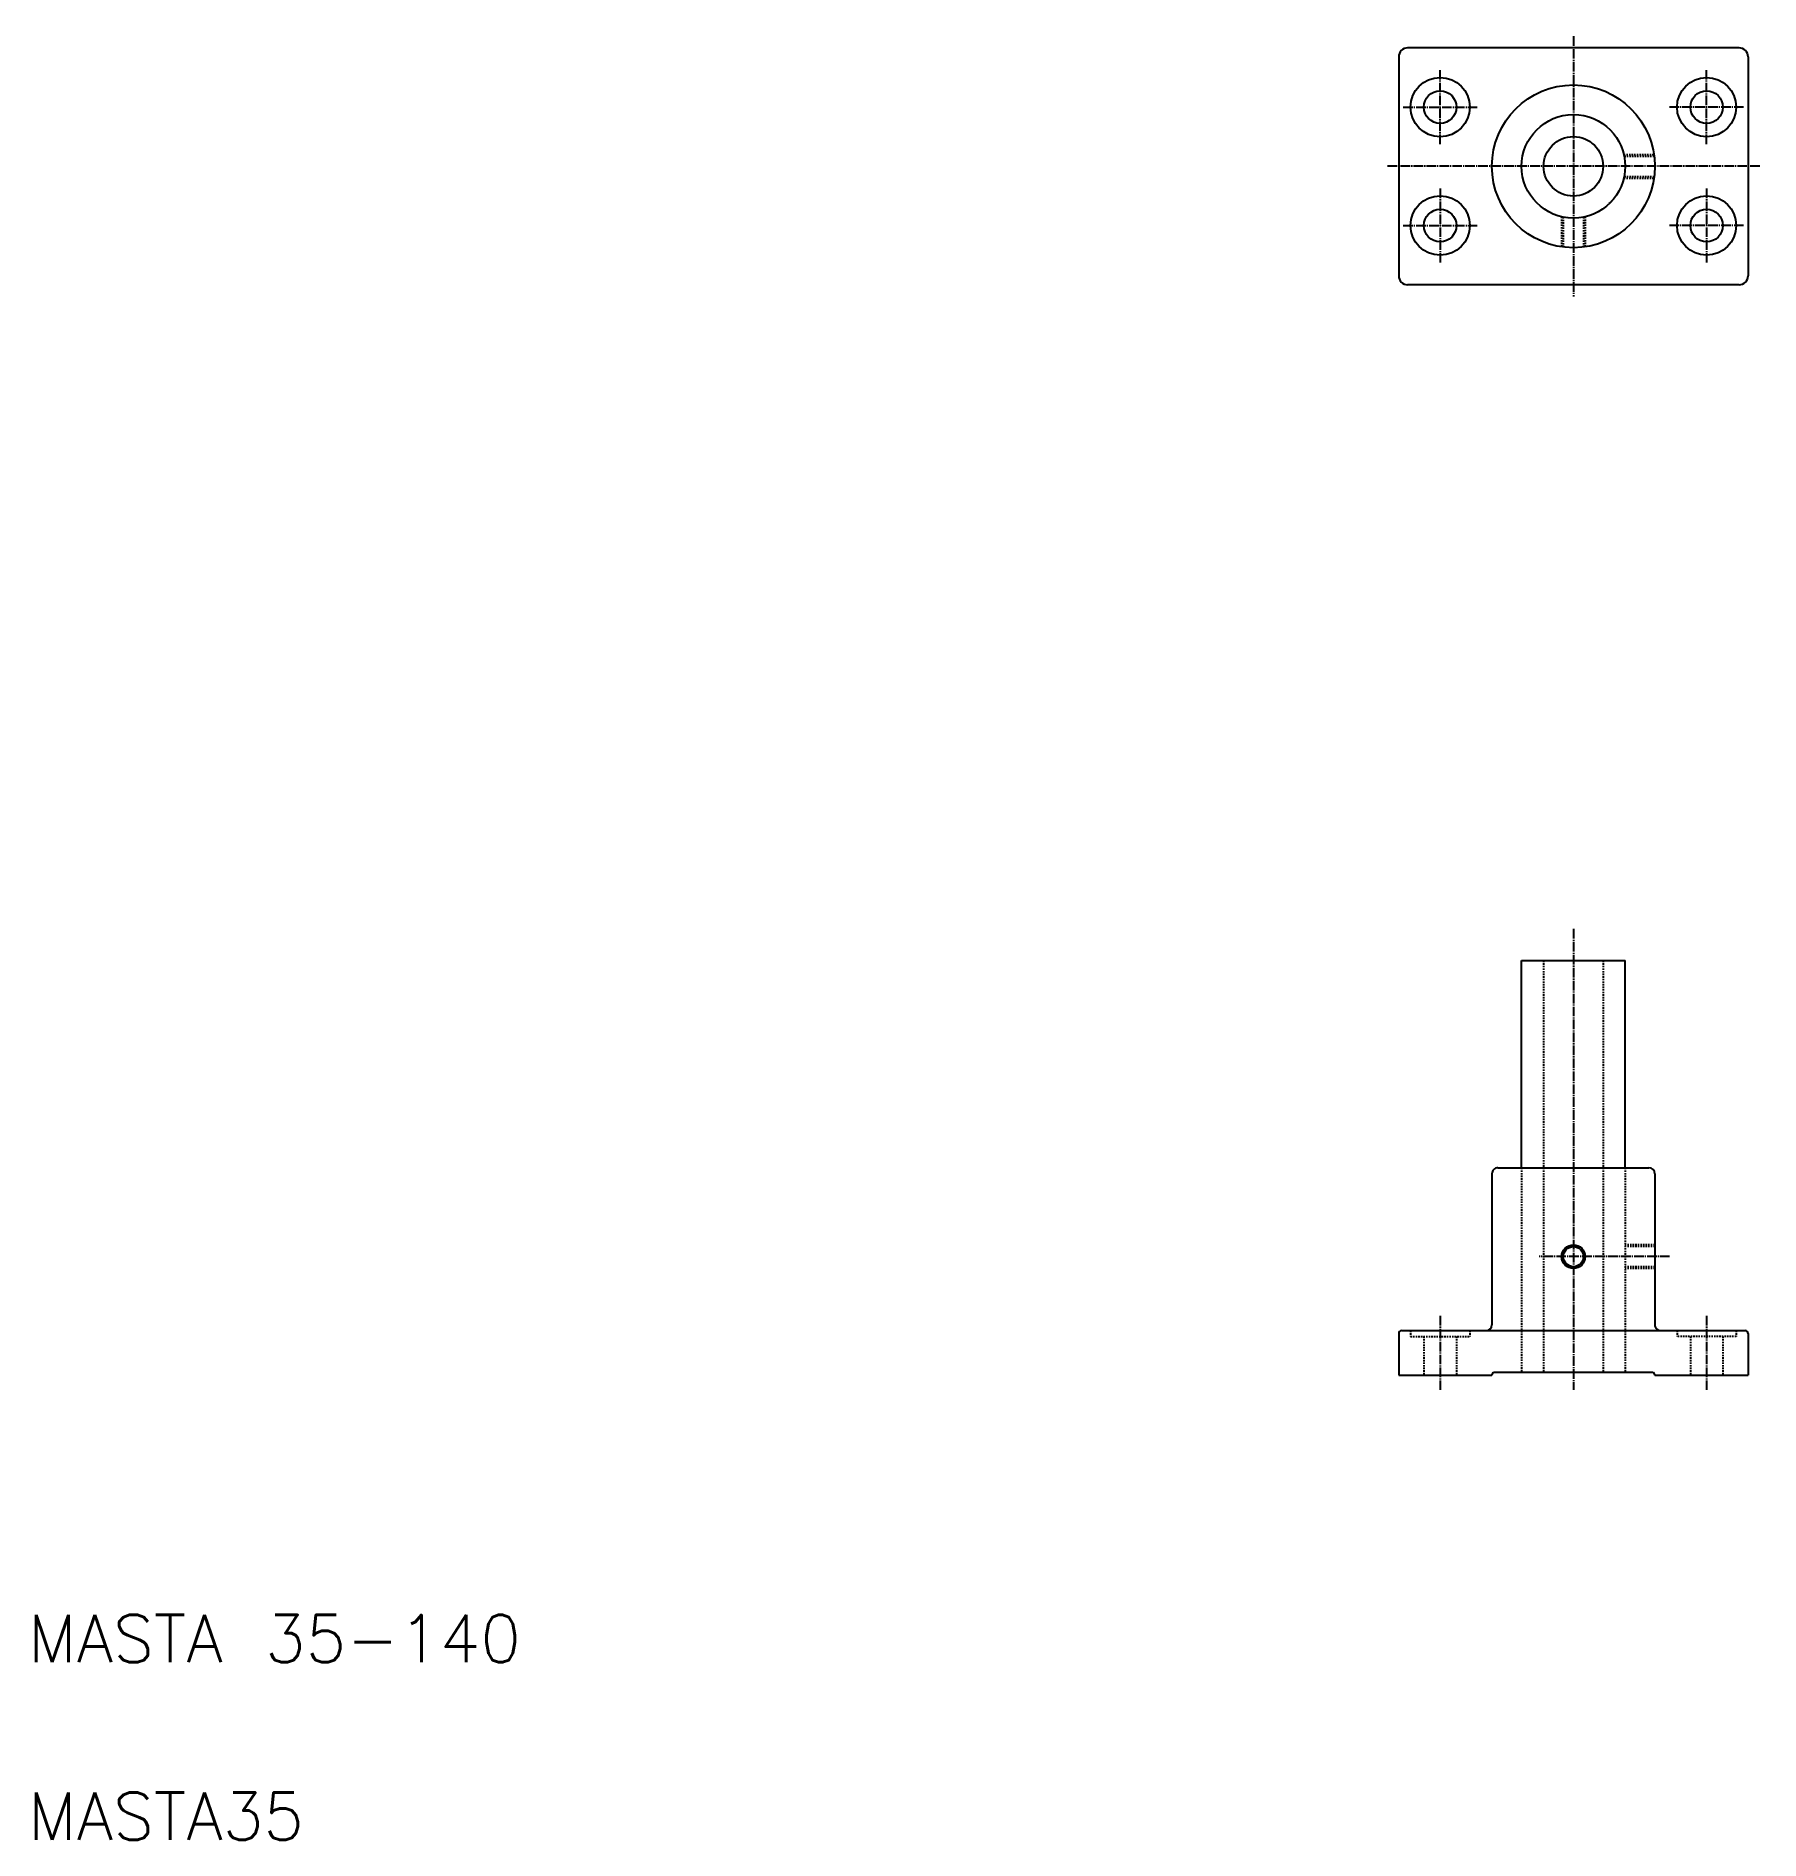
# Model space of a CAD drawing. Extents: x 43 to 625, y 40 to 649.
import ezdxf

# ---------------------------------------------------------------- set-up
doc = ezdxf.new("R2010")
doc.units = 0
doc.header["$LTSCALE"] = 0.25
doc.linetypes.add('CENTER', pattern=[17.5, 13, -1.5, 1.5, -1.5])
doc.linetypes.add('DASHED', pattern=[3.5, 2, -1.5])
doc.layers.get('0').update_dxf_attribs({"linetype": 'CONTINUOUS'})
doc.layers.add('CENTER', color=1, linetype='CENTER')
doc.styles.get("Standard").update_dxf_attribs({"font": 'txt', "bigfont": 'BIGFONT'})

msp = doc.modelspace()

# ---------------------------------------------------------------- linework, layer by layer
for p, q in [((502.97, 642.43), (502.97, 568.43)), ((617.97, 645.43), (505.97, 645.43)), ((620.97, 642.43), (620.97, 568.43)), ((581.54, 609.43), (581.54, 609.43)), ((584.09, 609.43), (584.09, 609.43)), ((617.97, 565.43), (505.97, 565.43)), ((544.47, 267.06), (544.47, 337.06)), ((544.47, 337.06), (579.47, 337.06)), ((579.47, 267.06), (579.47, 337.06)), ((534.47, 265.06), (534.47, 214.06)), ((536.47, 267.06), (587.47, 267.06)), ((589.47, 265.06), (589.47, 214.06)), ((502.97, 211.06), (502.97, 197.06)), ((503.97, 212.06), (619.97, 212.06)), ((620.97, 211.06), (620.97, 197.06)), ((502.97, 197.06), (534.47, 197.06)), ((534.47, 197.06), (535.04, 198.06)), ((535.04, 198.06), (588.89, 198.06)), ((588.89, 198.06), (589.47, 197.06)), ((589.47, 197.06), (620.97, 197.06))]:
    msp.add_line(p, q)
at = {"color": 3, "linetype": 'DASHED'}
for p, q in [((579, 609.43), (589.17, 609.43)), ((579.13, 608.83), (589.25, 608.83)), ((579, 601.43), (589.17, 601.43)), ((579.13, 602.03), (589.25, 602.03)), ((573.48, 592.25), (575.14, 593.91)), ((557.97, 588.39), (557.97, 578.22)), ((558.57, 588.26), (558.57, 578.14)), ((565.37, 588.26), (565.37, 578.14)), ((565.97, 588.39), (565.97, 578.22)), ((551.92, 337.06), (551.92, 198.06)), ((572.02, 337.06), (572.02, 198.06)), ((544.47, 267.06), (544.47, 198.06)), ((579.47, 267.06), (579.47, 198.06)), ((589.47, 241.06), (579.47, 241.06)), ((589.47, 240.46), (579.47, 240.46)), ((589.47, 233.66), (579.47, 233.66)), ((589.47, 233.06), (579.47, 233.06)), ((506.97, 212.06), (506.97, 210.06)), ((506.97, 210.06), (526.97, 210.06)), ((511.47, 210.06), (511.47, 197.06)), ((522.47, 210.06), (522.47, 197.06)), ((526.97, 212.06), (526.97, 210.06)), ((596.97, 212.06), (596.97, 210.06)), ((616.97, 210.06), (596.97, 210.06)), ((601.47, 210.06), (601.47, 197.06)), ((612.47, 210.06), (612.47, 197.06)), ((616.97, 212.06), (616.97, 210.06))]:
    msp.add_line(p, q, dxfattribs=at)
for centre, radius in [((516.97, 625.43), 10), ((606.97, 625.43), 10), ((516.97, 625.43), 5.5), ((561.97, 605.43), 27.5), ((606.97, 625.43), 5.5), ((561.97, 605.43), 17.5), ((561.97, 605.43), 10.05), ((516.97, 585.43), 10), ((606.97, 585.43), 10), ((516.97, 585.43), 5.5), ((606.97, 585.43), 5.5), ((561.97, 237.06), 3.4)]:
    msp.add_circle(centre, radius)
at = {"color": 3}
msp.add_circle((561.97, 237.06), 4, dxfattribs=at)
for centre, radius, start, end in [((505.97, 642.43), 3, 90, 180.00001), ((617.97, 642.43), 3, 0, 90), ((505.97, 568.43), 3, 179.99999, 270), ((617.97, 568.43), 3, 270, 0), ((536.47, 265.06), 2, 90, 180.00001), ((587.47, 265.06), 2, 0, 90), ((532.47, 214.06), 2, 270, 0), ((591.47, 214.06), 2, 179.99999, 270), ((503.97, 211.06), 1, 90, 180.00001), ((619.97, 211.06), 1, 0, 90)]:
    msp.add_arc(centre, radius, start, end)
at = {"layer": 'CENTER', "color": 1, "linetype": 'CENTER'}
for p, q in [((561.97, 649.43), (561.97, 561.43)), ((516.97, 612.93), (516.97, 637.93)), ((606.97, 612.93), (606.97, 637.93)), ((504.47, 625.43), (529.47, 625.43)), ((619.47, 625.43), (594.47, 625.43)), ((624.97, 605.43), (498.97, 605.43)), ((516.97, 597.93), (516.97, 572.93)), ((606.97, 597.93), (606.97, 572.93)), ((504.47, 585.43), (529.47, 585.43)), ((619.47, 585.43), (594.47, 585.43)), ((561.97, 347.76), (561.97, 192.06)), ((594.47, 237.06), (550.37, 237.06)), ((516.97, 217.06), (516.97, 192.06)), ((606.97, 217.06), (606.97, 192.06))]:
    msp.add_line(p, q, dxfattribs=at)

# ---------------------------------------------------------------- texts
for s, p in [('MASTA 35-140', (40, 100)), ('MASTA35', (40, 40))]:
    msp.add_text(s, height=16).set_placement(p)

doc.saveas('drawing.dxf')
